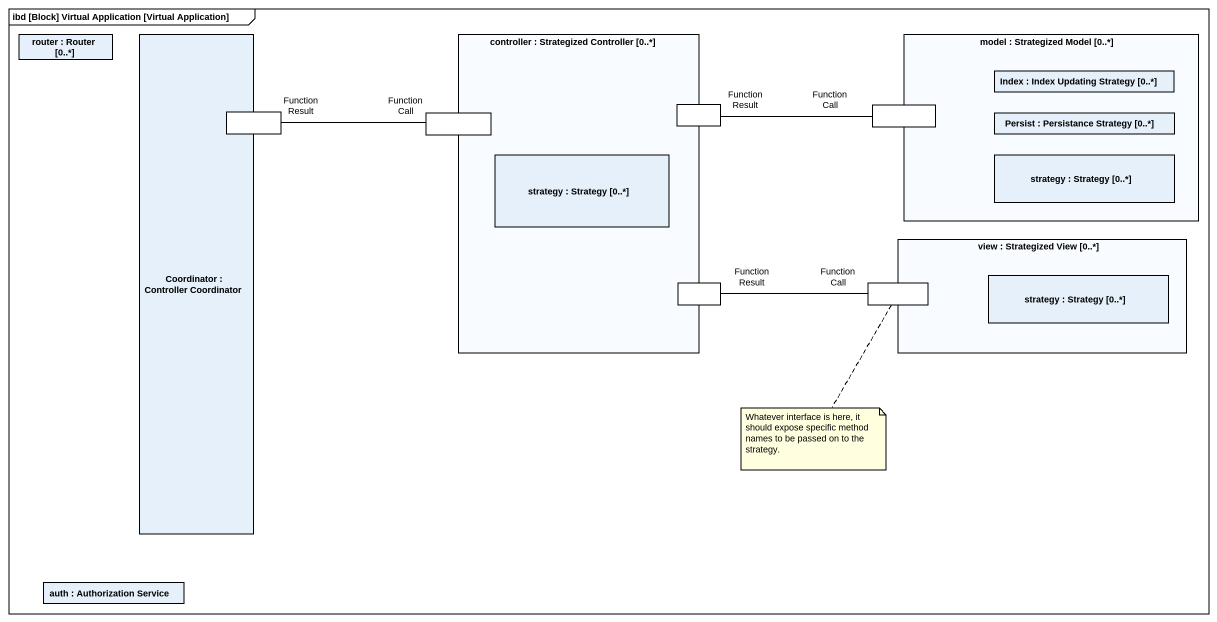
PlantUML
@startuml
mainframe ibd [Block] Virtual Application [Virtual Application]
rectangle "router : Router [0..*]" as router
rectangle "Coordinator : Controller Coordinator" as Coordinator {
  port " " as port1
}
rectangle "controller : Strategized Controller [0..*]" as controller {
  port " " as port2
  port " " as port3
  rectangle "strategy : Strategy [0..*]" as strategy
  port " " as port5
}
rectangle "model : Strategized Model [0..*]" as model {
  rectangle "Index : Index Updating Strategy [0..*]" as Index
  port " " as port4
  rectangle "Persist : Persistance Strategy [0..*]" as Persist
  rectangle "strategy : Strategy [0..*]" as strategy_2
}
rectangle "view : Strategized View [0..*]" as view {
  rectangle "strategy : Strategy [0..*]" as strategy_3
  port " " as port6
}
rectangle "auth : Authorization Service" as auth
port1 -right- port2 : Function Call\nFunction Result
port3 -right- port4 : Function Call\nFunction Result
port5 -right- port6 : Function Call\nFunction Result
note as N1
  Whatever interface is here, it should expose specific method names to be passed on to the strategy.
end note
N1 .. port6
@enduml
